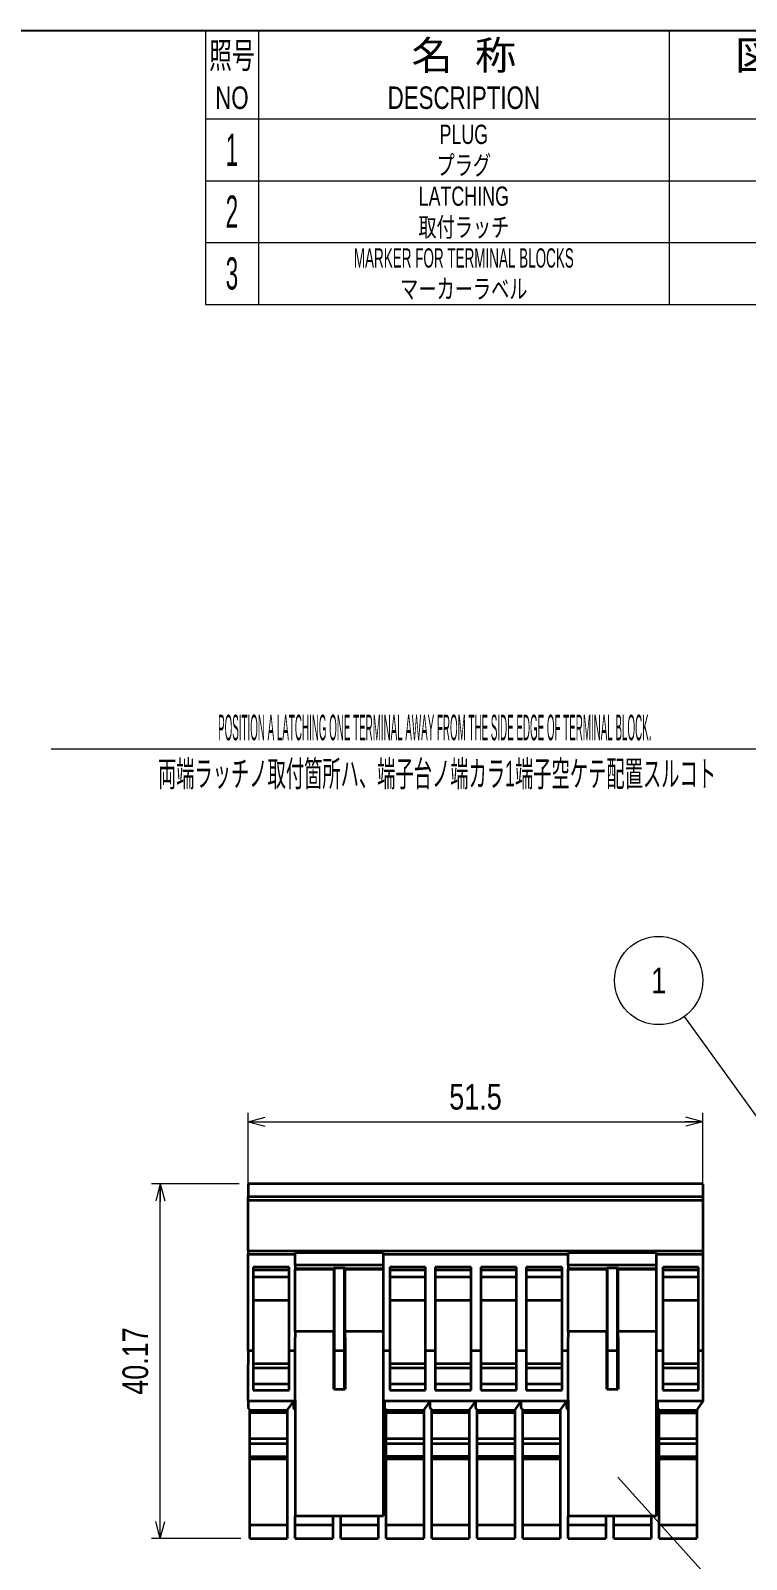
# Model space of a CAD drawing. Header units: millimetres. Extents: x 7 to 413, y 10 to 287.
# Drawn here: x 214.7 to 295.7, y 113.6 to 286.8 of the extents above; entities that cross this region are included whole.
import ezdxf
from ezdxf.enums import TextEntityAlignment as Align

# ---------------------------------------------------------------- set-up
doc = ezdxf.new("R2010")
doc.units = ezdxf.units.MM
for name, color, linetype in [('GR01_03', 7, 'Continuous'), ('GR01_バルーン', 7, 'Continuous'), ('図面枠D8M', 7, 'Continuous'), ('文字', 7, 'Continuous'), ('表題、部品表', 7, 'Continuous'), ('表題、部品表_02', 7, 'Continuous'), ('表題、部品表_03', 7, 'Continuous')]:
    doc.layers.add(name, color=color, linetype=linetype)
doc.styles.add('HG丸ｺﾞｼｯｸM-PRO', font='')
doc.styles.get('HG丸ｺﾞｼｯｸM-PRO').set_extended_font_data('HG丸ｺﾞｼｯｸM-PRO')

# ---------------------------------------------------------------- blocks, each defined once
blk = doc.blocks.new('BLKF023')
at = {"layer": '文字', "color": 2, "linetype": 'Continuous', "lineweight": 25}
blk.add_line((33, 286.75), (413, 286.75), dxfattribs=at)
blk = doc.blocks.new('BLKF027')
at = {"layer": '表題、部品表', "color": 4, "linetype": 'Continuous', "lineweight": 13}
for p, q in [((234.5, 286.75), (234.5, 276.75)), ((234.5, 286.75), (413, 286.75)), ((240.5, 286.75), (240.5, 276.75)), ((287, 286.75), (287, 276.75)), ((322, 286.75), (322, 276.75)), ((342, 286.75), (342, 276.75)), ((366, 286.75), (366, 276.75)), ((374, 286.75), (374, 276.75)), ((413, 286.75), (413, 276.75)), ((342, 281.75), (366, 281.75)), ((348, 280.75), (348, 281.75)), ((354, 281.75), (354, 280.75)), ((360, 281.75), (360, 280.75)), ((234.5, 276.75), (413, 276.75))]:
    blk.add_line(p, q, dxfattribs=at)
at = {"layer": '表題、部品表', "color": 3, "linetype": 'Continuous', "lineweight": 13, "style": 'HG丸ｺﾞｼｯｸM-PRO'}
for s, height, width, p in [('照号', 2.909, 0.651535, (237.5, 283.95)), ('名  称', 3.273, 1.042426, (263.75, 283.95)), ('図面番号', 3.273, 1.127518, (304.5, 283.95)), ('材 料', 3.273, 1.042439, (332, 283.95)), ('一組分所要数', 2.036, 0.966638, (354, 285.25)), ('質量', 2.909, 0.781842, (370, 284.25)), ('記  事', 3.273, 1.042426, (393.5, 283.95)), ('PCS./SET.', 1.309, 0.862935, (354.5, 282.75)), ('NO', 2.545, 0.740841, (237.5, 279.15)), ('DESCRIPTION', 2.5455, 0.741365, (263.75, 279.15)), ('DRG.NO.', 2.545, 0.741189, (304.5, 279.15)), ('MATERIAL', 2.545, 0.594756, (332, 279.15)), ('WEIGHT', 1.309, 0.635507, (370, 279.25)), ('REMARKS', 2.545, 0.742803, (393.5, 279.15))]:
    blk.add_text(s, height=height, dxfattribs=dict(at, width=width)).set_placement(p, align=Align.MIDDLE_CENTER)
blk = doc.blocks.new('BLKF026')
at = {"layer": '表題、部品表', "color": 3, "linetype": 'Continuous', "lineweight": 13}
blk.add_blockref('BLKF027', (0, 0), dxfattribs=at)
blk = doc.blocks.new('BLKF028')
at = {"layer": '表題、部品表_02', "color": 4, "linetype": 'Continuous', "lineweight": 13}
for p, q in [((234.5, 276.75), (234.5, 269.75)), ((234.5, 276.75), (413, 276.75)), ((240.5, 276.75), (240.5, 269.75)), ((287, 276.75), (287, 269.75)), ((322, 276.75), (322, 269.75)), ((342, 276.75), (342, 269.75)), ((348, 276.75), (348, 269.75)), ((354, 276.75), (354, 269.75)), ((360, 269.75), (360, 276.75)), ((366, 276.75), (366, 269.75)), ((374, 276.75), (374, 269.75)), ((413, 276.75), (413, 269.75)), ((234.5, 269.75), (413, 269.75))]:
    blk.add_line(p, q, dxfattribs=at)
blk = doc.blocks.new('FXTIP_ARROW_S')
at = {"color": 0, "linetype": 'Continuous', "lineweight": -2}
for q in [(-1, 0), (-0.966, 0.259), (-0.966, -0.259)]:
    blk.add_line((0, 0), q, dxfattribs=at)
blk = doc.blocks.new('FXTIP_ARROW_E')
at = {"color": 0, "linetype": 'Continuous', "lineweight": -2}
for q in [(-1, 0), (-0.966, 0.259), (-0.966, -0.259)]:
    blk.add_line((0, 0), q, dxfattribs=at)
blk = doc.blocks.new('BLKF032')
at = {"layer": '表題、部品表_02', "color": 4, "linetype": 'Continuous', "lineweight": 13}
for p, q in [((234.5, 269.75), (234.5, 262.75)), ((234.5, 269.75), (413, 269.75)), ((240.5, 269.75), (240.5, 262.75)), ((287, 269.75), (287, 262.75)), ((322, 269.75), (322, 262.75)), ((342, 269.75), (342, 262.75)), ((348, 269.75), (348, 262.75)), ((354, 269.75), (354, 262.75)), ((360, 262.75), (360, 269.75)), ((366, 269.75), (366, 262.75)), ((374, 269.75), (374, 262.75)), ((413, 269.75), (413, 262.75)), ((234.5, 262.75), (413, 262.75))]:
    blk.add_line(p, q, dxfattribs=at)
blk = doc.blocks.new('BLKF033')
at = {"layer": '表題、部品表_02', "color": 4, "linetype": 'Continuous', "lineweight": 13}
for p, q in [((234.5, 262.75), (234.5, 255.75)), ((234.5, 262.75), (413, 262.75)), ((240.5, 262.75), (240.5, 255.75)), ((287, 262.75), (287, 255.75)), ((322, 262.75), (322, 255.75)), ((342, 262.75), (342, 255.75)), ((348, 262.75), (348, 255.75)), ((354, 262.75), (354, 255.75)), ((360, 255.75), (360, 262.75)), ((366, 262.75), (366, 255.75)), ((374, 262.75), (374, 255.75)), ((413, 262.75), (413, 255.75)), ((234.5, 255.75), (413, 255.75))]:
    blk.add_line(p, q, dxfattribs=at)

msp = doc.modelspace()

# ---------------------------------------------------------------- linework, layer by layer
at = {"layer": 'GR01_03', "color": 7, "linetype": 'Continuous', "lineweight": 35}
for p, q in [((290.82, 156.17), (239.32, 156.17)), ((239.32, 156.17), (239.32, 154.68)), ((290.82, 156.17), (290.82, 154.68)), ((290.82, 154.68), (239.32, 154.68)), ((239.32, 154.31), (239.32, 154.68)), ((239.32, 154.31), (290.82, 154.31)), ((239.32, 148.57), (239.32, 154.31)), ((290.82, 154.68), (290.82, 154.31)), ((290.82, 154.31), (290.82, 148.57)), ((239.32, 148.57), (239.32, 148.21)), ((239.32, 148.57), (290.82, 148.57)), ((239.32, 137.28), (239.32, 148.21)), ((239.32, 148.21), (244.67, 148.21)), ((254.67, 148.33), (244.67, 148.33)), ((244.67, 148.33), (244.67, 148.18)), ((244.67, 146.94), (244.67, 148.18)), ((254.67, 148.18), (254.67, 148.33)), ((254.67, 148.21), (275.57, 148.21)), ((254.67, 146.94), (254.67, 148.18)), ((285.57, 148.33), (275.57, 148.33)), ((275.57, 148.33), (275.57, 148.18)), ((275.57, 146.94), (275.57, 148.18)), ((285.57, 148.18), (285.57, 148.33)), ((285.57, 148.21), (290.82, 148.21)), ((285.57, 146.94), (285.57, 148.18)), ((290.82, 148.57), (290.82, 148.21)), ((290.82, 148.21), (290.82, 137.28)), ((243.97, 146.71), (239.92, 146.71)), ((239.92, 146.71), (239.92, 137.28)), ((239.92, 146.43), (243.97, 146.43)), ((239.92, 145.61), (243.97, 145.61)), ((243.97, 137.28), (243.97, 146.71)), ((254.67, 146.94), (244.67, 146.94)), ((244.67, 146.94), (244.67, 146.57)), ((244.67, 146.57), (249.02, 146.57)), ((244.67, 146.57), (244.67, 146.5)), ((244.67, 146.5), (249.02, 146.5)), ((244.67, 139.45), (244.67, 146.5)), ((249.02, 146.64), (250.32, 146.64)), ((249.02, 146.57), (249.02, 146.64)), ((249.02, 146.5), (249.02, 146.57)), ((249.02, 146.5), (249.02, 139.45)), ((249.02, 146.43), (249.12, 146.43)), ((249.02, 145.61), (249.12, 145.61)), ((249.12, 137.28), (249.12, 146.64)), ((250.22, 146.64), (250.22, 137.28)), ((250.22, 146.43), (250.32, 146.43)), ((250.22, 145.61), (250.32, 145.61)), ((250.32, 146.57), (250.32, 146.64)), ((250.32, 146.57), (254.67, 146.57)), ((250.32, 146.5), (250.32, 146.57)), ((250.32, 146.5), (254.67, 146.5)), ((250.32, 139.45), (250.32, 146.5)), ((254.67, 146.57), (254.67, 146.94)), ((254.67, 146.5), (254.67, 146.57)), ((254.67, 139.45), (254.67, 146.5)), ((259.42, 146.71), (255.37, 146.71)), ((255.37, 146.71), (255.37, 137.28)), ((255.37, 146.43), (259.42, 146.43)), ((255.37, 145.61), (259.42, 145.61)), ((259.42, 137.28), (259.42, 146.71)), ((264.57, 146.71), (260.52, 146.71)), ((260.52, 146.71), (260.52, 137.28)), ((260.52, 146.43), (264.57, 146.43)), ((260.52, 145.61), (264.57, 145.61)), ((264.57, 137.28), (264.57, 146.71)), ((269.72, 146.71), (265.67, 146.71)), ((265.67, 146.71), (265.67, 137.28)), ((265.67, 146.43), (269.72, 146.43)), ((265.67, 145.61), (269.72, 145.61)), ((269.72, 137.28), (269.72, 146.71)), ((274.87, 146.71), (270.82, 146.71)), ((270.82, 146.71), (270.82, 137.28)), ((270.82, 146.43), (274.87, 146.43)), ((270.82, 145.61), (274.87, 145.61)), ((274.87, 137.28), (274.87, 146.71)), ((285.57, 146.94), (275.57, 146.94)), ((275.57, 146.94), (275.57, 146.57)), ((275.57, 146.57), (279.92, 146.57)), ((275.57, 146.57), (275.57, 146.5)), ((275.57, 146.5), (279.92, 146.5)), ((275.57, 139.45), (275.57, 146.5)), ((279.92, 146.64), (281.22, 146.64)), ((279.92, 146.57), (279.92, 146.64)), ((279.92, 146.5), (279.92, 146.57)), ((279.92, 146.5), (279.92, 139.45)), ((279.92, 146.43), (280.02, 146.43)), ((279.92, 145.61), (280.02, 145.61)), ((280.02, 137.28), (280.02, 146.64)), ((281.12, 146.64), (281.12, 137.28)), ((281.12, 146.43), (281.22, 146.43)), ((281.12, 145.61), (281.22, 145.61)), ((281.22, 146.57), (281.22, 146.64)), ((281.22, 146.57), (285.57, 146.57)), ((281.22, 146.5), (281.22, 146.57)), ((281.22, 146.5), (285.57, 146.5)), ((281.22, 139.45), (281.22, 146.5)), ((285.57, 146.57), (285.57, 146.94)), ((285.57, 146.5), (285.57, 146.57)), ((285.57, 139.45), (285.57, 146.5)), ((290.32, 146.71), (286.27, 146.71)), ((286.27, 146.71), (286.27, 137.28)), ((286.27, 146.43), (290.32, 146.43)), ((286.27, 145.61), (290.32, 145.61)), ((290.32, 137.28), (290.32, 146.71)), ((239.92, 142.99), (243.97, 142.99)), ((249.02, 142.99), (249.12, 142.99)), ((250.22, 142.99), (250.32, 142.99)), ((255.37, 142.99), (259.42, 142.99)), ((260.52, 142.99), (264.57, 142.99)), ((265.67, 142.99), (269.72, 142.99)), ((270.82, 142.99), (274.87, 142.99)), ((279.92, 142.99), (280.02, 142.99)), ((281.12, 142.99), (281.22, 142.99)), ((286.27, 142.99), (290.32, 142.99)), ((249.02, 139.45), (244.67, 139.45)), ((244.67, 139.45), (244.67, 138.74)), ((244.67, 131.68), (244.67, 138.74)), ((249.02, 138.74), (249.02, 139.45)), ((249.02, 132.9), (249.02, 138.74)), ((254.67, 139.45), (250.32, 139.45)), ((250.32, 138.74), (250.32, 139.45)), ((250.32, 138.74), (250.32, 132.9)), ((254.67, 138.74), (254.67, 139.45)), ((254.67, 131.68), (254.67, 138.74)), ((279.92, 139.45), (275.57, 139.45)), ((275.57, 139.45), (275.57, 138.74)), ((275.57, 131.68), (275.57, 138.74)), ((279.92, 138.74), (279.92, 139.45)), ((279.92, 132.9), (279.92, 138.74)), ((285.57, 139.45), (281.22, 139.45)), ((281.22, 138.74), (281.22, 139.45)), ((281.22, 138.74), (281.22, 132.9)), ((285.57, 138.74), (285.57, 139.45)), ((285.57, 131.68), (285.57, 138.74)), ((239.32, 137.28), (239.92, 137.28)), ((239.32, 137.28), (239.32, 135.85)), ((239.92, 137.28), (239.92, 135.85)), ((243.97, 137.28), (244.67, 137.28)), ((243.97, 135.85), (243.97, 137.28)), ((249.12, 137.28), (250.22, 137.28)), ((249.12, 135.85), (249.12, 137.28)), ((250.22, 137.28), (250.22, 135.85)), ((254.67, 137.28), (255.37, 137.28)), ((255.37, 137.28), (255.37, 135.85)), ((259.42, 137.28), (260.52, 137.28)), ((259.42, 135.85), (259.42, 137.28)), ((260.52, 137.28), (260.52, 135.85)), ((264.57, 137.28), (265.67, 137.28)), ((264.57, 135.85), (264.57, 137.28)), ((265.67, 137.28), (265.67, 135.85)), ((269.72, 137.28), (270.82, 137.28)), ((269.72, 135.85), (269.72, 137.28)), ((270.82, 137.28), (270.82, 135.85)), ((274.87, 137.28), (275.57, 137.28)), ((274.87, 135.85), (274.87, 137.28)), ((280.02, 137.28), (281.12, 137.28)), ((280.02, 135.85), (280.02, 137.28)), ((281.12, 137.28), (281.12, 135.85)), ((285.57, 137.28), (286.27, 137.28)), ((286.27, 137.28), (286.27, 135.85)), ((290.32, 137.28), (290.82, 137.28)), ((290.32, 135.85), (290.32, 137.28)), ((290.82, 137.28), (290.82, 135.85)), ((239.32, 135.85), (239.32, 135.71)), ((239.32, 131.6), (239.32, 135.71)), ((239.92, 135.85), (239.92, 135.71)), ((243.97, 135.78), (239.92, 135.78)), ((239.92, 135.71), (239.92, 132.8)), ((243.97, 135.3), (239.92, 135.3)), ((243.97, 135.71), (243.97, 135.85)), ((243.97, 132.8), (243.97, 135.71)), ((249.12, 135.78), (249.02, 135.78)), ((249.12, 135.3), (249.02, 135.3)), ((249.12, 135.71), (249.12, 135.85)), ((249.12, 132.9), (249.12, 135.71)), ((250.22, 135.85), (250.22, 135.71)), ((250.32, 135.78), (250.22, 135.78)), ((250.22, 135.71), (250.22, 132.9)), ((250.32, 135.3), (250.22, 135.3)), ((255.37, 135.85), (255.37, 135.71)), ((259.42, 135.78), (255.37, 135.78)), ((255.37, 135.71), (255.37, 132.8)), ((259.42, 135.3), (255.37, 135.3)), ((259.42, 135.71), (259.42, 135.85)), ((259.42, 132.8), (259.42, 135.71)), ((260.52, 135.85), (260.52, 135.71)), ((264.57, 135.78), (260.52, 135.78)), ((260.52, 135.71), (260.52, 132.8)), ((264.57, 135.3), (260.52, 135.3)), ((264.57, 135.71), (264.57, 135.85)), ((264.57, 132.8), (264.57, 135.71)), ((265.67, 135.85), (265.67, 135.71)), ((269.72, 135.78), (265.67, 135.78)), ((265.67, 135.71), (265.67, 132.8)), ((269.72, 135.3), (265.67, 135.3)), ((269.72, 135.71), (269.72, 135.85)), ((269.72, 132.8), (269.72, 135.71)), ((270.82, 135.85), (270.82, 135.71)), ((274.87, 135.78), (270.82, 135.78)), ((270.82, 135.71), (270.82, 132.8)), ((274.87, 135.3), (270.82, 135.3)), ((274.87, 135.71), (274.87, 135.85)), ((274.87, 132.8), (274.87, 135.71)), ((280.02, 135.78), (279.92, 135.78)), ((280.02, 135.3), (279.92, 135.3)), ((280.02, 135.71), (280.02, 135.85)), ((280.02, 132.9), (280.02, 135.71)), ((281.12, 135.85), (281.12, 135.71)), ((281.22, 135.78), (281.12, 135.78)), ((281.12, 135.71), (281.12, 132.9)), ((281.22, 135.3), (281.12, 135.3)), ((286.27, 135.85), (286.27, 135.71)), ((290.32, 135.78), (286.27, 135.78)), ((286.27, 135.71), (286.27, 132.8)), ((290.32, 135.3), (286.27, 135.3)), ((290.32, 135.71), (290.32, 135.85)), ((290.32, 132.8), (290.32, 135.71)), ((290.82, 135.85), (290.82, 135.71)), ((290.82, 135.71), (290.82, 131.6)), ((239.92, 133.5), (243.97, 133.5)), ((249.02, 133.5), (249.12, 133.5)), ((250.22, 133.5), (250.32, 133.5)), ((255.37, 133.5), (259.42, 133.5)), ((260.52, 133.5), (264.57, 133.5)), ((265.67, 133.5), (269.72, 133.5)), ((270.82, 133.5), (274.87, 133.5)), ((279.92, 133.5), (280.02, 133.5)), ((281.12, 133.5), (281.22, 133.5)), ((286.27, 133.5), (290.32, 133.5)), ((239.32, 131.6), (244.67, 131.6)), ((239.32, 131.6), (239.32, 130.83)), ((239.92, 132.8), (243.97, 132.8)), ((244.67, 131.68), (244.67, 118.95)), ((249.02, 132.9), (250.32, 132.9)), ((254.67, 118.95), (254.67, 131.68)), ((254.67, 131.6), (275.57, 131.6)), ((255.37, 132.8), (259.42, 132.8)), ((260.52, 132.8), (264.57, 132.8)), ((265.67, 132.8), (269.72, 132.8)), ((270.82, 132.8), (274.87, 132.8)), ((275.57, 131.68), (275.57, 118.95)), ((279.92, 132.9), (281.22, 132.9)), ((285.57, 118.95), (285.57, 131.68)), ((285.57, 131.6), (290.82, 131.6)), ((286.27, 132.8), (290.32, 132.8)), ((290.82, 131.6), (290.82, 131.55)), ((239.52, 130.55), (239.32, 130.83)), ((239.52, 130.5), (239.52, 130.55)), ((243.77, 130.5), (239.52, 130.5)), ((239.52, 130.22), (239.52, 130.5)), ((243.77, 130.22), (239.52, 130.22)), ((239.52, 127.28), (239.52, 130.22)), ((244.47, 131.55), (243.77, 130.55)), ((243.77, 130.55), (243.77, 130.5)), ((243.77, 130.5), (243.77, 130.22)), ((243.77, 130.22), (243.77, 127.28)), ((244.47, 131.55), (244.47, 130.83)), ((244.67, 130.55), (244.47, 130.83)), ((254.77, 131.55), (254.67, 131.41)), ((254.77, 131.55), (254.77, 130.83)), ((254.97, 130.55), (254.77, 130.83)), ((254.97, 130.5), (254.97, 130.55)), ((259.22, 130.5), (254.97, 130.5)), ((254.97, 130.22), (254.97, 130.5)), ((259.22, 130.22), (254.97, 130.22)), ((254.97, 127.28), (254.97, 130.22)), ((259.92, 131.55), (259.22, 130.55)), ((259.22, 130.55), (259.22, 130.5)), ((259.22, 130.5), (259.22, 130.22)), ((259.22, 130.22), (259.22, 127.28)), ((259.92, 131.55), (259.92, 130.83)), ((260.12, 130.55), (259.92, 130.83)), ((260.12, 130.5), (260.12, 130.55)), ((264.37, 130.5), (260.12, 130.5)), ((260.12, 130.22), (260.12, 130.5)), ((264.37, 130.22), (260.12, 130.22)), ((260.12, 127.28), (260.12, 130.22)), ((265.07, 131.55), (264.37, 130.55)), ((264.37, 130.55), (264.37, 130.5)), ((264.37, 130.5), (264.37, 130.22)), ((264.37, 130.22), (264.37, 127.28)), ((265.07, 131.55), (265.07, 130.83)), ((265.27, 130.55), (265.07, 130.83)), ((265.27, 130.5), (265.27, 130.55)), ((269.52, 130.5), (265.27, 130.5)), ((265.27, 130.22), (265.27, 130.5)), ((269.52, 130.22), (265.27, 130.22)), ((265.27, 127.28), (265.27, 130.22)), ((270.22, 131.55), (269.52, 130.55)), ((269.52, 130.55), (269.52, 130.5)), ((269.52, 130.5), (269.52, 130.22)), ((269.52, 130.22), (269.52, 127.28)), ((270.22, 131.55), (270.22, 130.83)), ((270.42, 130.55), (270.22, 130.83)), ((270.42, 130.5), (270.42, 130.55)), ((274.67, 130.5), (270.42, 130.5)), ((270.42, 130.22), (270.42, 130.5)), ((274.67, 130.22), (270.42, 130.22)), ((270.42, 127.28), (270.42, 130.22)), ((275.37, 131.55), (274.67, 130.55)), ((274.67, 130.55), (274.67, 130.5)), ((274.67, 130.5), (274.67, 130.22)), ((274.67, 130.22), (274.67, 127.28)), ((275.37, 131.55), (275.37, 130.83)), ((275.57, 130.55), (275.37, 130.83)), ((285.67, 131.55), (285.57, 131.41)), ((285.67, 131.55), (285.67, 130.83)), ((285.87, 130.55), (285.67, 130.83)), ((285.87, 130.5), (285.87, 130.55)), ((290.12, 130.5), (285.87, 130.5)), ((285.87, 130.22), (285.87, 130.5)), ((285.87, 130.22), (290.12, 130.22)), ((285.87, 127.28), (285.87, 130.22)), ((290.82, 131.55), (290.12, 130.55)), ((290.12, 130.55), (290.12, 130.5)), ((290.12, 130.5), (290.12, 130.22)), ((290.12, 130.22), (290.12, 127.28)), ((243.77, 127.28), (239.52, 127.28)), ((239.52, 126.72), (239.52, 127.28)), ((243.77, 126.72), (239.52, 126.72)), ((239.52, 125.28), (239.52, 126.72)), ((243.77, 127.28), (243.77, 126.72)), ((243.77, 126.72), (243.77, 125.28)), ((259.22, 127.28), (254.97, 127.28)), ((254.97, 126.72), (254.97, 127.28)), ((259.22, 126.72), (254.97, 126.72)), ((254.97, 125.28), (254.97, 126.72)), ((259.22, 127.28), (259.22, 126.72)), ((259.22, 126.72), (259.22, 125.28)), ((264.37, 127.28), (260.12, 127.28)), ((260.12, 126.72), (260.12, 127.28)), ((264.37, 126.72), (260.12, 126.72)), ((260.12, 125.28), (260.12, 126.72)), ((264.37, 127.28), (264.37, 126.72)), ((264.37, 126.72), (264.37, 125.28)), ((269.52, 127.28), (265.27, 127.28)), ((265.27, 126.72), (265.27, 127.28)), ((269.52, 126.72), (265.27, 126.72)), ((265.27, 125.28), (265.27, 126.72)), ((269.52, 127.28), (269.52, 126.72)), ((269.52, 126.72), (269.52, 125.28)), ((274.67, 127.28), (270.42, 127.28)), ((270.42, 126.72), (270.42, 127.28)), ((274.67, 126.72), (270.42, 126.72)), ((270.42, 125.28), (270.42, 126.72)), ((274.67, 127.28), (274.67, 126.72)), ((274.67, 126.72), (274.67, 125.28)), ((290.12, 127.28), (285.87, 127.28)), ((285.87, 126.72), (285.87, 127.28)), ((290.12, 126.72), (285.87, 126.72)), ((285.87, 125.28), (285.87, 126.72)), ((290.12, 127.28), (290.12, 126.72)), ((290.12, 126.72), (290.12, 125.28)), ((239.52, 125.28), (243.77, 125.28)), ((239.52, 125), (239.52, 125.28)), ((239.52, 125), (243.77, 125)), ((239.52, 117.5), (239.52, 125)), ((243.77, 125.28), (243.77, 125)), ((243.77, 125), (243.77, 117.5)), ((259.22, 125.28), (254.97, 125.28)), ((254.97, 125), (254.97, 125.28)), ((254.97, 125), (259.22, 125)), ((254.97, 117.5), (254.97, 125)), ((259.22, 125.28), (259.22, 125)), ((259.22, 125), (259.22, 117.5)), ((264.37, 125.28), (260.12, 125.28)), ((260.12, 125), (260.12, 125.28)), ((260.12, 125), (264.37, 125)), ((260.12, 117.5), (260.12, 125)), ((264.37, 125.28), (264.37, 125)), ((264.37, 125), (264.37, 117.5)), ((269.52, 125.28), (265.27, 125.28)), ((265.27, 125), (265.27, 125.28)), ((265.27, 125), (269.52, 125)), ((265.27, 117.5), (265.27, 125)), ((269.52, 125.28), (269.52, 125)), ((269.52, 125), (269.52, 117.5)), ((274.67, 125.28), (270.42, 125.28)), ((270.42, 125), (270.42, 125.28)), ((270.42, 125), (274.67, 125)), ((270.42, 117.5), (270.42, 125)), ((274.67, 125.28), (274.67, 125)), ((274.67, 125), (274.67, 117.5)), ((285.87, 125.28), (290.12, 125.28)), ((285.87, 125), (285.87, 125.28)), ((285.87, 125), (290.12, 125)), ((285.87, 117.5), (285.87, 125)), ((290.12, 125.28), (290.12, 125)), ((290.12, 125), (290.12, 117.5)), ((244.67, 118.95), (244.67, 118.57)), ((244.67, 118.57), (254.67, 118.57)), ((244.67, 117.5), (244.67, 118.57)), ((248.92, 118.57), (248.92, 117.5)), ((249.82, 117.5), (249.82, 118.57)), ((254.07, 118.57), (254.07, 117.5)), ((254.67, 118.57), (254.67, 118.95)), ((275.57, 118.95), (275.57, 118.57)), ((275.57, 118.57), (285.57, 118.57)), ((275.57, 117.5), (275.57, 118.57)), ((279.82, 118.57), (279.82, 117.5)), ((280.72, 117.5), (280.72, 118.57)), ((284.97, 118.57), (284.97, 117.5)), ((285.57, 118.57), (285.57, 118.95)), ((243.77, 117.5), (239.52, 117.5)), ((239.52, 116), (239.52, 117.5)), ((239.52, 116), (243.77, 116)), ((243.77, 117.5), (243.77, 116)), ((248.92, 117.5), (244.67, 117.5)), ((244.67, 116), (244.67, 117.5)), ((244.67, 116), (248.92, 116)), ((248.92, 117.5), (248.92, 116)), ((254.07, 117.5), (249.82, 117.5)), ((249.82, 116), (249.82, 117.5)), ((249.82, 116), (254.07, 116)), ((254.07, 117.5), (254.07, 116)), ((259.22, 117.5), (254.97, 117.5)), ((254.97, 116), (254.97, 117.5)), ((254.97, 116), (259.22, 116)), ((259.22, 117.5), (259.22, 116)), ((264.37, 117.5), (260.12, 117.5)), ((260.12, 116), (260.12, 117.5)), ((260.12, 116), (264.37, 116)), ((264.37, 117.5), (264.37, 116)), ((269.52, 117.5), (265.27, 117.5)), ((265.27, 116), (265.27, 117.5)), ((265.27, 116), (269.52, 116)), ((269.52, 117.5), (269.52, 116)), ((274.67, 117.5), (270.42, 117.5)), ((270.42, 116), (270.42, 117.5)), ((270.42, 116), (274.67, 116)), ((274.67, 117.5), (274.67, 116)), ((279.82, 117.5), (275.57, 117.5)), ((275.57, 116), (275.57, 117.5)), ((275.57, 116), (279.82, 116)), ((279.82, 117.5), (279.82, 116)), ((284.97, 117.5), (280.72, 117.5)), ((280.72, 116), (280.72, 117.5)), ((280.72, 116), (284.97, 116)), ((284.97, 117.5), (284.97, 116)), ((290.12, 117.5), (285.87, 117.5)), ((285.87, 116), (285.87, 117.5)), ((285.87, 116), (290.12, 116)), ((290.12, 117.5), (290.12, 116))]:
    msp.add_line(p, q, dxfattribs=at)
at = {"layer": 'GR01_バルーン', "color": 7, "linetype": 'Continuous', "lineweight": 13}
for p, q in [((304.39, 205.37), (217.03, 205.37)), ((305.4, 151.94), (288.73, 175.12)), ((239.32, 155.31), (239.32, 164.19)), ((239.32, 163.19), (290.82, 163.19)), ((290.82, 155.31), (290.82, 164.19)), ((238.32, 156.17), (228.39, 156.17)), ((229.39, 116), (229.39, 156.17)), ((281.2, 122.94), (294.27, 108.41)), ((238.52, 116), (228.39, 116))]:
    msp.add_line(p, q, dxfattribs=at)
msp.add_circle((285.81, 179.18), 5, dxfattribs=at)

# ---------------------------------------------------------------- block references
at = {"layer": 'GR01_バルーン', "color": 7, "linetype": 'Continuous', "lineweight": 13, "xscale": 2, "yscale": 2}
for name, p, rotation in [('FXTIP_ARROW_S', (239.32, 163.19), 180), ('FXTIP_ARROW_E', (290.82, 163.19), 360), ('FXTIP_ARROW_E', (229.39, 156.17), 90), ('FXTIP_ARROW_S', (229.39, 116), 270)]:
    msp.add_blockref(name, p, dxfattribs=dict(at, rotation=rotation))
at = {"layer": '図面枠D8M', "color": 4, "linetype": 'Continuous', "lineweight": 13}
msp.add_blockref('BLKF023', (0, 0), dxfattribs=at)
at = {"layer": '表題、部品表', "color": 3, "linetype": 'Continuous', "lineweight": 13}
msp.add_blockref('BLKF026', (0, 0), dxfattribs=at)
at = {"layer": '表題、部品表_02', "color": 4, "linetype": 'Continuous', "lineweight": 13}
for name in ['BLKF028', 'BLKF032', 'BLKF033']:
    msp.add_blockref(name, (0, 0), dxfattribs=at)

# ---------------------------------------------------------------- texts
at = {"layer": 'GR01_バルーン', "color": 7, "linetype": 'Continuous', "lineweight": 13, "style": 'HG丸ｺﾞｼｯｸM-PRO', "width": 0.28508}
msp.add_text('POSITION A LATCHING ONE TERMINAL AWAY FROM THE SIDE EDGE OF TERMINAL BLOCK.', height=2.9091, dxfattribs=at).set_placement((260.46, 207.83), align=Align.MIDDLE_CENTER)
at = {"layer": 'GR01_バルーン', "color": 7, "linetype": 'Continuous', "lineweight": 13, "style": 'HG丸ｺﾞｼｯｸM-PRO', "width": 0.521228}
msp.add_text('両端ラッチノ取付箇所ハ、端子台ノ端カラ1端子空ケテ配置スルコト', height=2.9091, dxfattribs=at).set_placement((260.71, 200.28), align=Align.BOTTOM_CENTER)
at = {"layer": 'GR01_バルーン', "color": 7, "linetype": 'Continuous', "lineweight": 13, "style": 'HG丸ｺﾞｼｯｸM-PRO', "width": 0.784542}
msp.add_text('1', height=2.91, rotation=0, dxfattribs=at).set_placement((285.81, 179.18), align=Align.MIDDLE_CENTER)
at = {"layer": 'GR01_バルーン', "color": 7, "linetype": 'Continuous', "lineweight": 13, "style": 'HG丸ｺﾞｼｯｸM-PRO'}
for s, rotation, width, p in [('51.5', 0, 0.784749, (265.07, 163.69)), ('40.17', 90, 0.7847, (228.89, 136.09))]:
    msp.add_text(s, height=2.909, rotation=rotation, dxfattribs=dict(at, width=width)).set_placement(p, align=Align.BOTTOM_CENTER)
at = {"layer": '表題、部品表_03', "color": 3, "linetype": 'Continuous', "lineweight": 13, "style": 'HG丸ｺﾞｼｯｸM-PRO'}
for s, height, width, p in [('PLUG', 2.182, 0.691383, (263.75, 275)), ('1', 3.64, 0.521199, (237.5, 273.25)), ('プラグ', 2.182, 0.692256, (263.75, 271.5)), ('LATCHING', 2.182, 0.692881, (263.75, 268)), ('2', 3.64, 0.521199, (237.5, 266.25)), ('取付ラッチ', 2.182, 0.692256, (263.75, 264.5)), ('MARKER FOR TERMINAL BLOCKS', 2.1818, 0.522321, (263.75, 261)), ('3', 3.64, 0.521199, (237.5, 259.25)), ('マーカーラベル', 2.182, 0.692256, (263.75, 257.5))]:
    msp.add_text(s, height=height, dxfattribs=dict(at, width=width)).set_placement(p, align=Align.MIDDLE_CENTER)

doc.saveas('drawing.dxf')
